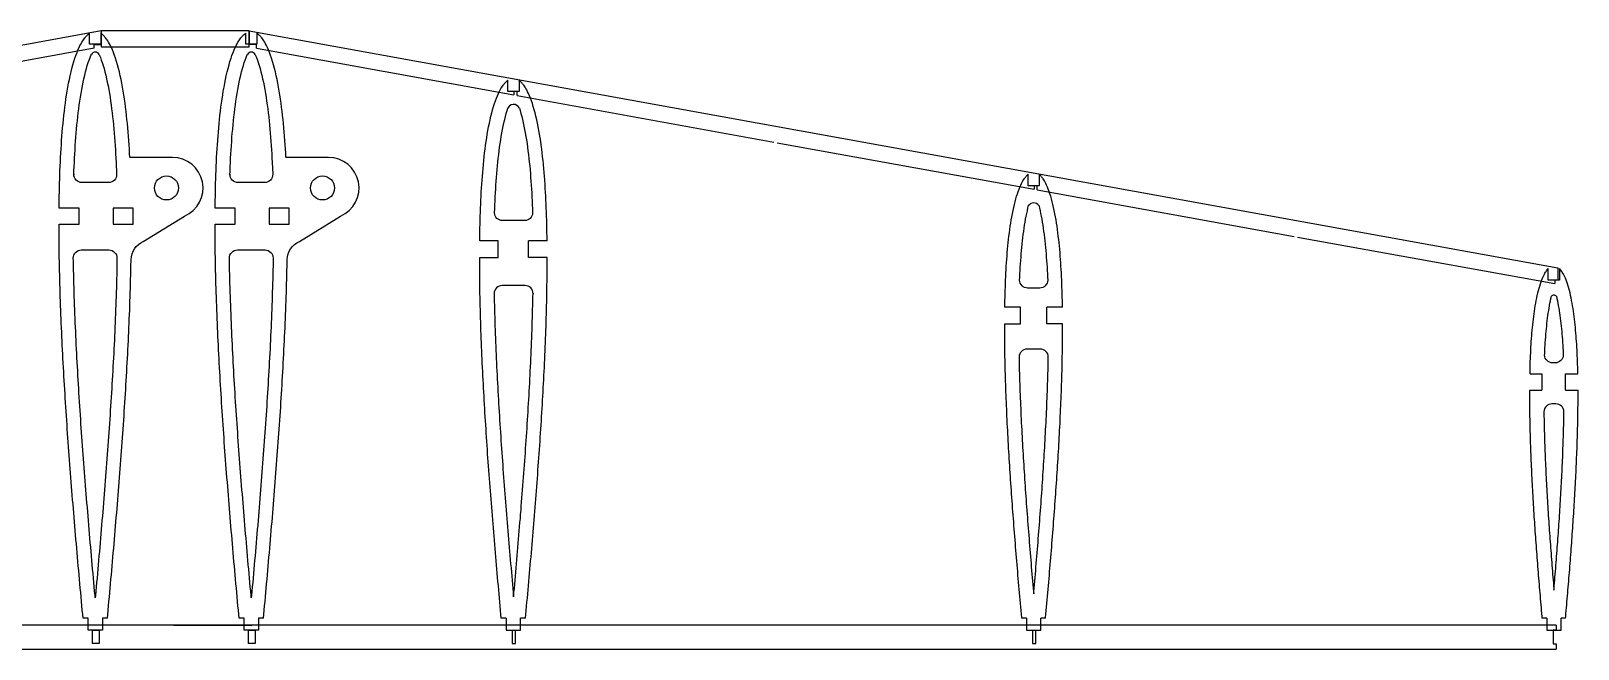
# Model space of a CAD drawing. Header units: millimetres. Extents: x 126 to 551, y 135 to 428.
# Drawn here: x 454.6 to 512.6, y 134.7 to 157.9 of the extents above; entities that cross this region are included whole.
import ezdxf

# ---------------------------------------------------------------- set-up
doc = ezdxf.new("R2010")
doc.units = ezdxf.units.MM
doc.layers.add('7', color=7, linetype='Continuous')

msp = doc.modelspace()

# ---------------------------------------------------------------- linework, layer by layer
for p, q in [((457.234, 157.905), (408.184, 149.024)), ((456.798, 157.414), (456.798, 157.826)), ((457.217, 157.828), (457.217, 157.414)), ((457.234, 157.905), (457.234, 157.4)), ((457.234, 157.905), (457.234, 157.305)), ((462.784, 157.905), (457.234, 157.905)), ((462.648, 157.414), (462.648, 157.826)), ((462.784, 157.305), (462.784, 157.905)), ((462.784, 157.905), (511.834, 149.024)), ((462.784, 157.905), (462.784, 157.4)), ((463.067, 157.828), (463.067, 157.414)), ((456.964, 157.256), (447.319, 155.507)), ((457.217, 157.414), (456.798, 157.414)), ((456.964, 157.256), (456.964, 157.4)), ((456.964, 157.4), (457.234, 157.4)), ((457.234, 157.305), (462.784, 157.305)), ((463.067, 157.414), (462.648, 157.414)), ((463.054, 157.4), (462.784, 157.4)), ((463.054, 157.256), (463.054, 157.4)), ((463.054, 157.256), (472.699, 155.508)), ((472.474, 155.642), (472.474, 156.062)), ((472.893, 156.062), (472.893, 155.642)), ((472.893, 155.642), (472.474, 155.642)), ((472.819, 155.633), (472.699, 155.633)), ((472.699, 155.633), (472.699, 155.508)), ((472.819, 155.486), (472.819, 155.633)), ((472.819, 155.486), (482.449, 153.74)), ((482.569, 153.719), (492.199, 151.973)), ((459.904, 153.167), (458.321, 153.167)), ((465.754, 153.167), (464.171, 153.167)), ((491.974, 152.107), (491.974, 152.534)), ((492.393, 152.534), (492.393, 152.107)), ((492.393, 152.107), (491.974, 152.107)), ((492.319, 152.099), (492.199, 152.099)), ((492.199, 152.099), (492.199, 151.973)), ((492.319, 151.952), (492.319, 152.099)), ((492.319, 151.952), (501.949, 150.206)), ((456.404, 151.271), (455.654, 151.271)), ((456.404, 150.671), (456.404, 151.271)), ((457.679, 151.271), (457.679, 150.671)), ((458.429, 151.271), (457.679, 151.271)), ((458.429, 150.671), (458.429, 151.271)), ((462.254, 151.271), (461.504, 151.271)), ((462.254, 150.671), (462.254, 151.271)), ((463.529, 151.271), (463.529, 150.671)), ((464.279, 151.271), (463.529, 151.271)), ((464.279, 150.671), (464.279, 151.271)), ((455.654, 150.671), (456.404, 150.671)), ((457.679, 150.671), (458.429, 150.671)), ((461.504, 150.671), (462.254, 150.671)), ((463.529, 150.671), (464.279, 150.671)), ((472.116, 150.037), (471.421, 150.037)), ((472.116, 149.42), (472.116, 150.037)), ((473.946, 150.037), (473.251, 150.037)), ((473.251, 149.42), (473.251, 150.037)), ((502.069, 150.184), (511.714, 148.437)), ((471.423, 149.42), (472.116, 149.42)), ((473.944, 149.42), (473.251, 149.42)), ((511.474, 148.565), (511.474, 149.004)), ((511.893, 148.565), (511.474, 148.565)), ((511.834, 148.565), (511.714, 148.565)), ((511.714, 148.565), (511.714, 148.437)), ((511.834, 149.024), (511.834, 148.565)), ((511.893, 149.009), (511.893, 148.565)), ((491.684, 147.554), (491.103, 147.554)), ((491.684, 146.937), (491.684, 147.554)), ((493.264, 147.554), (492.683, 147.554)), ((492.683, 146.937), (492.683, 147.554)), ((491.105, 146.937), (491.684, 146.937)), ((493.262, 146.937), (492.683, 146.937)), ((510.788, 145.052), (511.236, 145.052)), ((511.236, 145.052), (511.236, 144.452)), ((512.123, 145.052), (512.579, 145.052)), ((512.123, 144.452), (512.123, 145.052)), ((510.779, 144.452), (511.236, 144.452)), ((512.123, 144.452), (512.588, 144.452)), ((456.739, 135.902), (456.552, 135.902)), ((456.739, 135.902), (456.552, 135.902)), ((456.739, 135.452), (456.739, 135.902)), ((457.465, 135.902), (457.279, 135.902)), ((457.279, 135.902), (457.279, 135.452)), ((457.465, 135.902), (457.279, 135.902)), ((462.589, 135.902), (462.402, 135.902)), ((462.589, 135.902), (462.402, 135.902)), ((462.589, 135.452), (462.589, 135.902)), ((463.315, 135.902), (463.129, 135.902)), ((463.129, 135.902), (463.129, 135.452)), ((463.315, 135.902), (463.129, 135.902)), ((472.414, 135.902), (472.23, 135.902)), ((472.414, 135.902), (472.414, 135.452)), ((473.137, 135.902), (472.954, 135.902)), ((472.954, 135.452), (472.954, 135.902)), ((491.914, 135.902), (491.737, 135.902)), ((491.914, 135.902), (491.914, 135.452)), ((492.63, 135.902), (492.454, 135.902)), ((492.454, 135.452), (492.454, 135.902)), ((511.414, 135.902), (511.247, 135.902)), ((511.414, 135.902), (511.414, 135.452)), ((512.121, 135.902), (511.954, 135.902)), ((511.954, 135.452), (511.954, 135.902)), ((511.774, 135.647), (408.124, 135.647)), ((457.279, 135.452), (456.739, 135.452)), ((456.889, 135.437), (456.889, 134.957)), ((457.159, 135.437), (456.889, 135.437)), ((459.949, 135.647), (457.024, 135.647)), ((457.159, 135.437), (457.159, 134.957)), ((459.949, 135.647), (462.874, 135.647)), ((463.129, 135.452), (462.589, 135.452)), ((462.739, 135.437), (462.739, 134.957)), ((463.009, 135.437), (462.739, 135.437)), ((463.009, 135.437), (463.009, 134.957)), ((472.414, 135.452), (472.954, 135.452)), ((472.759, 135.437), (472.639, 135.437)), ((472.639, 135.437), (472.639, 134.957)), ((472.759, 134.957), (472.759, 135.437)), ((491.914, 135.452), (492.454, 135.452)), ((492.259, 135.437), (492.139, 135.437)), ((492.139, 135.437), (492.139, 134.957)), ((492.259, 134.957), (492.259, 135.437)), ((511.414, 135.452), (511.954, 135.452)), ((511.774, 135.452), (511.654, 135.452)), ((511.654, 135.452), (511.654, 134.942)), ((511.774, 135.647), (511.774, 135.452)), ((408.124, 134.747), (511.774, 134.747)), ((457.159, 134.957), (456.889, 134.957)), ((463.009, 134.957), (462.739, 134.957)), ((472.639, 134.957), (472.759, 134.957)), ((492.139, 134.957), (492.259, 134.957)), ((511.654, 134.942), (511.774, 134.942)), ((511.774, 134.942), (511.774, 134.747))]:
    msp.add_line(p, q)
for centre in [(459.679, 152.021), (465.529, 152.021)]:
    msp.add_circle(centre, 0.45)
for centre, radius, start, end in [((457.009, 156.952), 0.163, 26.41991, 153.58009), ((462.859, 156.952), 0.163, 26.41991, 153.58009), ((472.69, 154.919), 0.233, 22.17957, 167.36928), ((459.904, 152.021), 1.146, 292.89227, 90), ((465.754, 152.021), 1.146, 292.89227, 90), ((492.184, 151.213), 0.246, 39.95246, 140.04754), ((511.684, 147.897), 0.114, 35.79749, 144.20251)]:
    msp.add_arc(centre, radius, start, end)
at = {"layer": '7', "linetype": 'Continuous'}
for points in [[(455.654, 151.271), (455.658, 151.547), (455.661, 151.709), (455.664, 151.872), (455.668, 152.034), (455.672, 152.196), (455.677, 152.358), (455.682, 152.52), (455.688, 152.681), (455.695, 152.842), (455.702, 153.003), (455.71, 153.164), (455.719, 153.324), (455.728, 153.484), (455.739, 153.643), (455.75, 153.802), (455.762, 153.96), (455.774, 154.118), (455.788, 154.276), (455.803, 154.432), (455.818, 154.588), (455.835, 154.743), (455.853, 154.898), (455.872, 155.051), (455.892, 155.204), (455.913, 155.354), (455.936, 155.505), (455.96, 155.653), (455.986, 155.801), (456.013, 155.945), (456.042, 156.089), (456.072, 156.229), (456.104, 156.368), (456.137, 156.501), (456.173, 156.634), (456.209, 156.758), (456.248, 156.881), (456.285, 156.991), (456.326, 157.1), (456.363, 157.192), (456.403, 157.283), (456.438, 157.355), (456.476, 157.425), (456.507, 157.48), (456.539, 157.533), (456.566, 157.573), (456.594, 157.613), (456.618, 157.643), (456.642, 157.673), (456.662, 157.696), (456.682, 157.718), (456.701, 157.738), (456.72, 157.757), (456.737, 157.772), (456.798, 157.826)], [(458.307, 153.164), (458.298, 153.324), (458.289, 153.484), (458.278, 153.643), (458.268, 153.802), (458.256, 153.96), (458.243, 154.118), (458.229, 154.276), (458.215, 154.432), (458.199, 154.588), (458.182, 154.743), (458.164, 154.898), (458.145, 155.051), (458.125, 155.204), (458.104, 155.354), (458.081, 155.505), (458.057, 155.653), (458.031, 155.801), (458.004, 155.945), (457.975, 156.089), (457.945, 156.229), (457.913, 156.368), (457.88, 156.501), (457.844, 156.634), (457.808, 156.758), (457.77, 156.881), (457.732, 156.991), (457.692, 157.1), (457.654, 157.192), (457.614, 157.283), (457.579, 157.355), (457.542, 157.425), (457.511, 157.48), (457.478, 157.533), (457.451, 157.573), (457.423, 157.613), (457.4, 157.643), (457.375, 157.673), (457.356, 157.696), (457.335, 157.718), (457.316, 157.738), (457.297, 157.757), (457.281, 157.772), (457.217, 157.828)], [(461.504, 151.271), (461.508, 151.547), (461.511, 151.709), (461.514, 151.872), (461.518, 152.034), (461.522, 152.196), (461.527, 152.358), (461.532, 152.52), (461.538, 152.681), (461.545, 152.842), (461.552, 153.003), (461.56, 153.164), (461.569, 153.324), (461.578, 153.484), (461.589, 153.643), (461.6, 153.802), (461.612, 153.96), (461.624, 154.118), (461.638, 154.276), (461.653, 154.432), (461.668, 154.588), (461.685, 154.743), (461.703, 154.898), (461.722, 155.051), (461.742, 155.204), (461.763, 155.354), (461.786, 155.505), (461.81, 155.653), (461.836, 155.801), (461.863, 155.945), (461.892, 156.089), (461.922, 156.229), (461.954, 156.368), (461.987, 156.501), (462.023, 156.634), (462.059, 156.758), (462.098, 156.881), (462.135, 156.991), (462.176, 157.1), (462.213, 157.192), (462.253, 157.283), (462.288, 157.355), (462.326, 157.425), (462.357, 157.48), (462.389, 157.533), (462.416, 157.573), (462.444, 157.613), (462.468, 157.643), (462.492, 157.673), (462.512, 157.696), (462.532, 157.718), (462.551, 157.738), (462.57, 157.757), (462.587, 157.772), (462.648, 157.826)], [(464.157, 153.164), (464.148, 153.324), (464.139, 153.484), (464.128, 153.643), (464.118, 153.802), (464.106, 153.96), (464.093, 154.118), (464.079, 154.276), (464.065, 154.432), (464.049, 154.588), (464.032, 154.743), (464.014, 154.898), (463.995, 155.051), (463.975, 155.204), (463.954, 155.354), (463.931, 155.505), (463.907, 155.653), (463.881, 155.801), (463.854, 155.945), (463.825, 156.089), (463.795, 156.229), (463.763, 156.368), (463.73, 156.501), (463.694, 156.634), (463.658, 156.758), (463.62, 156.881), (463.582, 156.991), (463.542, 157.1), (463.504, 157.192), (463.464, 157.283), (463.429, 157.355), (463.392, 157.425), (463.361, 157.48), (463.328, 157.533), (463.301, 157.573), (463.273, 157.613), (463.25, 157.643), (463.225, 157.673), (463.206, 157.696), (463.185, 157.718), (463.166, 157.738), (463.147, 157.757), (463.131, 157.772), (463.067, 157.828)], [(471.421, 150.037), (471.423, 150.207), (471.426, 150.359), (471.429, 150.51), (471.432, 150.662), (471.436, 150.813), (471.441, 150.964), (471.446, 151.115), (471.451, 151.266), (471.458, 151.416), (471.464, 151.566), (471.472, 151.716), (471.48, 151.865), (471.489, 152.014), (471.498, 152.163), (471.509, 152.311), (471.52, 152.459), (471.532, 152.607), (471.544, 152.754), (471.558, 152.9), (471.573, 153.045), (471.588, 153.19), (471.605, 153.334), (471.622, 153.477), (471.641, 153.62), (471.661, 153.761), (471.682, 153.901), (471.705, 154.039), (471.729, 154.177), (471.754, 154.312), (471.781, 154.446), (471.809, 154.576), (471.839, 154.706), (471.87, 154.831), (471.903, 154.955), (471.937, 155.07), (471.973, 155.185), (472.008, 155.288), (472.046, 155.39), (472.081, 155.476), (472.119, 155.561), (472.151, 155.628), (472.186, 155.694), (472.215, 155.744), (472.246, 155.794), (472.271, 155.831), (472.297, 155.868), (472.319, 155.897), (472.341, 155.924), (472.36, 155.946), (472.379, 155.967), (472.396, 155.985), (472.474, 156.062)], [(473.946, 150.037), (473.946, 150.055), (473.944, 150.207), (473.941, 150.359), (473.938, 150.51), (473.935, 150.662), (473.931, 150.813), (473.926, 150.964), (473.921, 151.115), (473.916, 151.266), (473.91, 151.416), (473.903, 151.566), (473.895, 151.716), (473.887, 151.865), (473.878, 152.014), (473.869, 152.163), (473.859, 152.311), (473.847, 152.459), (473.836, 152.607), (473.823, 152.754), (473.809, 152.9), (473.795, 153.045), (473.779, 153.19), (473.763, 153.334), (473.745, 153.477), (473.726, 153.62), (473.706, 153.761), (473.685, 153.901), (473.662, 154.039), (473.638, 154.177), (473.613, 154.312), (473.586, 154.446), (473.558, 154.576), (473.528, 154.706), (473.497, 154.831), (473.464, 154.955), (473.43, 155.07), (473.394, 155.185), (473.359, 155.288), (473.321, 155.39), (473.286, 155.476), (473.249, 155.561), (473.216, 155.628), (473.181, 155.694), (473.152, 155.744), (473.122, 155.794), (473.097, 155.831), (473.07, 155.868), (473.048, 155.897), (473.026, 155.924), (473.007, 155.946), (472.988, 155.967), (472.971, 155.985), (472.893, 156.062)], [(471.976, 151.09), (471.977, 151.097), (471.982, 151.245), (471.988, 151.393), (471.995, 151.541), (472.002, 151.689), (472.01, 151.836), (472.019, 151.982), (472.028, 152.128), (472.038, 152.274), (472.049, 152.419), (472.061, 152.563), (472.073, 152.707), (472.087, 152.849), (472.101, 152.991), (472.116, 153.132), (472.132, 153.272), (472.149, 153.41), (472.167, 153.549), (472.187, 153.684), (472.207, 153.82), (472.229, 153.952), (472.252, 154.083), (472.276, 154.212), (472.301, 154.339), (472.328, 154.462), (472.356, 154.584), (472.385, 154.699), (472.415, 154.814), (472.446, 154.919), (472.474, 155.007)], [(472.906, 155.007), (472.934, 154.919), (472.964, 154.814), (472.995, 154.699), (473.024, 154.584), (473.052, 154.462), (473.078, 154.339), (473.104, 154.212), (473.128, 154.083), (473.151, 153.952), (473.172, 153.82), (473.193, 153.684), (473.212, 153.549), (473.23, 153.41), (473.247, 153.272), (473.263, 153.132), (473.278, 152.991), (473.293, 152.849), (473.306, 152.707), (473.319, 152.563), (473.33, 152.419), (473.341, 152.274), (473.351, 152.128), (473.361, 151.982), (473.369, 151.836), (473.377, 151.689), (473.384, 151.541), (473.391, 151.393), (473.397, 151.245), (473.403, 151.097), (473.403, 151.09)], [(491.103, 147.554), (491.108, 147.8), (491.111, 147.93), (491.114, 148.059), (491.118, 148.189), (491.122, 148.318), (491.127, 148.447), (491.133, 148.576), (491.139, 148.705), (491.145, 148.833), (491.152, 148.961), (491.159, 149.089), (491.167, 149.217), (491.176, 149.344), (491.186, 149.471), (491.196, 149.597), (491.207, 149.723), (491.219, 149.848), (491.231, 149.973), (491.245, 150.097), (491.259, 150.221), (491.274, 150.343), (491.29, 150.465), (491.307, 150.586), (491.325, 150.706), (491.345, 150.825), (491.365, 150.943), (491.387, 151.058), (491.41, 151.174), (491.434, 151.285), (491.46, 151.397), (491.486, 151.503), (491.515, 151.609), (491.544, 151.709), (491.575, 151.807), (491.605, 151.895), (491.637, 151.983), (491.667, 152.056), (491.699, 152.129), (491.727, 152.186), (491.757, 152.243), (491.782, 152.286), (491.808, 152.329), (491.83, 152.361), (491.852, 152.393), (491.871, 152.417), (491.89, 152.441), (491.906, 152.459), (491.974, 152.534)], [(493.264, 147.554), (493.262, 147.67), (493.259, 147.8), (493.256, 147.93), (493.253, 148.059), (493.249, 148.189), (493.245, 148.318), (493.24, 148.447), (493.235, 148.576), (493.229, 148.705), (493.222, 148.833), (493.215, 148.961), (493.208, 149.089), (493.2, 149.217), (493.191, 149.344), (493.181, 149.471), (493.171, 149.597), (493.16, 149.723), (493.149, 149.848), (493.136, 149.973), (493.123, 150.097), (493.108, 150.221), (493.093, 150.343), (493.077, 150.465), (493.06, 150.586), (493.042, 150.706), (493.023, 150.825), (493.002, 150.943), (492.98, 151.058), (492.957, 151.174), (492.933, 151.285), (492.907, 151.397), (492.881, 151.503), (492.852, 151.609), (492.823, 151.709), (492.793, 151.807), (492.762, 151.895), (492.73, 151.983), (492.7, 152.056), (492.668, 152.129), (492.64, 152.186), (492.61, 152.243), (492.585, 152.286), (492.559, 152.329), (492.537, 152.361), (492.515, 152.393), (492.496, 152.417), (492.477, 152.441), (492.461, 152.459), (492.393, 152.534)], [(491.658, 148.564), (491.663, 148.68), (491.669, 148.806), (491.676, 148.931), (491.683, 149.057), (491.691, 149.182), (491.7, 149.306), (491.709, 149.43), (491.719, 149.553), (491.73, 149.675), (491.741, 149.797), (491.753, 149.919), (491.766, 150.039), (491.78, 150.158), (491.795, 150.276), (491.81, 150.394), (491.827, 150.51), (491.844, 150.625), (491.862, 150.737), (491.882, 150.849), (491.902, 150.959), (491.924, 151.067), (491.947, 151.171), (491.97, 151.274), (491.995, 151.372)], [(492.373, 151.372), (492.397, 151.274), (492.421, 151.171), (492.443, 151.067), (492.465, 150.959), (492.485, 150.849), (492.505, 150.737), (492.523, 150.625), (492.541, 150.51), (492.557, 150.394), (492.573, 150.276), (492.587, 150.158), (492.601, 150.039), (492.614, 149.919), (492.626, 149.797), (492.637, 149.675), (492.648, 149.553), (492.658, 149.43), (492.667, 149.306), (492.676, 149.182), (492.684, 149.057), (492.691, 148.931), (492.698, 148.806), (492.704, 148.68), (492.71, 148.564)], [(456.552, 135.902), (456.54, 136.037), (456.525, 136.203), (456.509, 136.368), (456.494, 136.534), (456.479, 136.699), (456.464, 136.864), (456.448, 137.03), (456.433, 137.195), (456.419, 137.361), (456.404, 137.526), (456.389, 137.692), (456.374, 137.857), (456.36, 138.023), (456.345, 138.188), (456.331, 138.354), (456.316, 138.52), (456.302, 138.685), (456.288, 138.851), (456.274, 139.016), (456.26, 139.182), (456.246, 139.348), (456.232, 139.513), (456.218, 139.679), (456.204, 139.844), (456.191, 140.01), (456.177, 140.176), (456.163, 140.341), (456.15, 140.507), (456.137, 140.672), (456.124, 140.838), (456.111, 141.003), (456.098, 141.169), (456.085, 141.334), (456.072, 141.5), (456.059, 141.665), (456.047, 141.831), (456.034, 141.996), (456.022, 142.161), (456.01, 142.327), (455.998, 142.492), (455.986, 142.657), (455.974, 142.823), (455.963, 142.988), (455.951, 143.153), (455.94, 143.319), (455.929, 143.484), (455.918, 143.649), (455.907, 143.815), (455.897, 143.98), (455.886, 144.145), (455.876, 144.31), (455.866, 144.475), (455.856, 144.64), (455.846, 144.805), (455.836, 144.97), (455.827, 145.136), (455.818, 145.301), (455.809, 145.466), (455.8, 145.631), (455.791, 145.796), (455.783, 145.961), (455.775, 146.126), (455.767, 146.291), (455.759, 146.456), (455.752, 146.621), (455.744, 146.786), (455.737, 146.95), (455.731, 147.115), (455.724, 147.28), (455.718, 147.445), (455.712, 147.61), (455.706, 147.775), (455.7, 147.939), (455.695, 148.104), (455.69, 148.269), (455.685, 148.433), (455.681, 148.598), (455.677, 148.762), (455.673, 148.927), (455.669, 149.091), (455.666, 149.256), (455.663, 149.42), (455.66, 149.584), (455.658, 149.748), (455.656, 149.912), (455.654, 150.076), (455.653, 150.24), (455.652, 150.404), (455.652, 150.671)], [(462.402, 135.902), (462.39, 136.037), (462.375, 136.203), (462.359, 136.368), (462.344, 136.534), (462.329, 136.699), (462.314, 136.864), (462.298, 137.03), (462.283, 137.195), (462.269, 137.361), (462.254, 137.526), (462.239, 137.692), (462.224, 137.857), (462.21, 138.023), (462.195, 138.188), (462.181, 138.354), (462.166, 138.52), (462.152, 138.685), (462.138, 138.851), (462.124, 139.016), (462.11, 139.182), (462.096, 139.348), (462.082, 139.513), (462.068, 139.679), (462.054, 139.844), (462.041, 140.01), (462.027, 140.176), (462.013, 140.341), (462, 140.507), (461.987, 140.672), (461.974, 140.838), (461.961, 141.003), (461.948, 141.169), (461.935, 141.334), (461.922, 141.5), (461.909, 141.665), (461.897, 141.831), (461.884, 141.996), (461.872, 142.161), (461.86, 142.327), (461.848, 142.492), (461.836, 142.657), (461.824, 142.823), (461.813, 142.988), (461.801, 143.153), (461.79, 143.319), (461.779, 143.484), (461.768, 143.649), (461.757, 143.815), (461.747, 143.98), (461.736, 144.145), (461.726, 144.31), (461.716, 144.475), (461.706, 144.64), (461.696, 144.805), (461.686, 144.97), (461.677, 145.136), (461.668, 145.301), (461.659, 145.466), (461.65, 145.631), (461.641, 145.796), (461.633, 145.961), (461.625, 146.126), (461.617, 146.291), (461.609, 146.456), (461.602, 146.621), (461.594, 146.786), (461.587, 146.95), (461.581, 147.115), (461.574, 147.28), (461.568, 147.445), (461.562, 147.61), (461.556, 147.775), (461.55, 147.939), (461.545, 148.104), (461.54, 148.269), (461.535, 148.433), (461.531, 148.598), (461.527, 148.762), (461.523, 148.927), (461.519, 149.091), (461.516, 149.256), (461.513, 149.42), (461.51, 149.584), (461.508, 149.748), (461.506, 149.912), (461.504, 150.076), (461.503, 150.24), (461.502, 150.404), (461.502, 150.671)], [(457.465, 135.902), (457.477, 136.037), (457.493, 136.203), (457.508, 136.368), (457.523, 136.534), (457.539, 136.699), (457.554, 136.864), (457.569, 137.03), (457.584, 137.195), (457.599, 137.361), (457.613, 137.526), (457.628, 137.692), (457.643, 137.857), (457.657, 138.023), (457.672, 138.188), (457.686, 138.354), (457.701, 138.52), (457.715, 138.685), (457.729, 138.851), (457.743, 139.016), (457.757, 139.182), (457.771, 139.348), (457.785, 139.513), (457.799, 139.679), (457.813, 139.844), (457.827, 140.01), (457.84, 140.176), (457.854, 140.341), (457.867, 140.507), (457.88, 140.672), (457.893, 140.838), (457.906, 141.003), (457.919, 141.169), (457.932, 141.334), (457.945, 141.5), (457.958, 141.665), (457.97, 141.831), (457.983, 141.996), (457.995, 142.161), (458.007, 142.327), (458.019, 142.492), (458.031, 142.657), (458.043, 142.823), (458.054, 142.988), (458.066, 143.153), (458.077, 143.319), (458.088, 143.484), (458.099, 143.649), (458.11, 143.815), (458.121, 143.98), (458.131, 144.145), (458.141, 144.31), (458.152, 144.475), (458.161, 144.64), (458.171, 144.805), (458.181, 144.97), (458.19, 145.136), (458.199, 145.301), (458.208, 145.466), (458.217, 145.631), (458.226, 145.796), (458.234, 145.961), (458.242, 146.126), (458.25, 146.291), (458.258, 146.456), (458.266, 146.621), (458.273, 146.786), (458.28, 146.95), (458.287, 147.115), (458.293, 147.28), (458.3, 147.445), (458.306, 147.61), (458.311, 147.775), (458.317, 147.939), (458.322, 148.104), (458.327, 148.269), (458.332, 148.433), (458.336, 148.598), (458.341, 148.762), (458.345, 148.927), (458.348, 149.091), (458.353, 149.337)], [(463.315, 135.902), (463.327, 136.037), (463.343, 136.203), (463.358, 136.368), (463.373, 136.534), (463.389, 136.699), (463.404, 136.864), (463.419, 137.03), (463.434, 137.195), (463.449, 137.361), (463.463, 137.526), (463.478, 137.692), (463.493, 137.857), (463.507, 138.023), (463.522, 138.188), (463.536, 138.354), (463.551, 138.52), (463.565, 138.685), (463.579, 138.851), (463.593, 139.016), (463.607, 139.182), (463.621, 139.348), (463.635, 139.513), (463.649, 139.679), (463.663, 139.844), (463.677, 140.01), (463.69, 140.176), (463.704, 140.341), (463.717, 140.507), (463.73, 140.672), (463.743, 140.838), (463.756, 141.003), (463.769, 141.169), (463.782, 141.334), (463.795, 141.5), (463.808, 141.665), (463.82, 141.831), (463.833, 141.996), (463.845, 142.161), (463.857, 142.327), (463.869, 142.492), (463.881, 142.657), (463.893, 142.823), (463.904, 142.988), (463.916, 143.153), (463.927, 143.319), (463.938, 143.484), (463.949, 143.649), (463.96, 143.815), (463.971, 143.98), (463.981, 144.145), (463.991, 144.31), (464.002, 144.475), (464.011, 144.64), (464.021, 144.805), (464.031, 144.97), (464.04, 145.136), (464.049, 145.301), (464.058, 145.466), (464.067, 145.631), (464.076, 145.796), (464.084, 145.961), (464.092, 146.126), (464.1, 146.291), (464.108, 146.456), (464.116, 146.621), (464.123, 146.786), (464.13, 146.95), (464.137, 147.115), (464.143, 147.28), (464.15, 147.445), (464.156, 147.61), (464.161, 147.775), (464.167, 147.939), (464.172, 148.104), (464.177, 148.269), (464.182, 148.433), (464.186, 148.598), (464.191, 148.762), (464.195, 148.927), (464.198, 149.091), (464.203, 149.337)], [(472.23, 135.902), (472.217, 136.039), (472.203, 136.194), (472.189, 136.348), (472.175, 136.503), (472.161, 136.657), (472.147, 136.811), (472.133, 136.966), (472.119, 137.12), (472.105, 137.275), (472.092, 137.429), (472.078, 137.584), (472.064, 137.738), (472.051, 137.893), (472.038, 138.048), (472.024, 138.202), (472.011, 138.357), (471.998, 138.511), (471.985, 138.666), (471.972, 138.82), (471.959, 138.975), (471.946, 139.129), (471.933, 139.284), (471.92, 139.439), (471.907, 139.593), (471.895, 139.748), (471.882, 139.902), (471.87, 140.057), (471.858, 140.211), (471.846, 140.366), (471.833, 140.52), (471.821, 140.675), (471.81, 140.829), (471.798, 140.983), (471.786, 141.138), (471.774, 141.292), (471.763, 141.447), (471.752, 141.601), (471.74, 141.755), (471.729, 141.91), (471.718, 142.064), (471.707, 142.218), (471.697, 142.373), (471.686, 142.527), (471.676, 142.681), (471.666, 142.835), (471.656, 142.99), (471.646, 143.144), (471.636, 143.298), (471.626, 143.452), (471.617, 143.606), (471.608, 143.76), (471.598, 143.914), (471.589, 144.069), (471.581, 144.223), (471.572, 144.377), (471.564, 144.531), (471.556, 144.685), (471.547, 144.839), (471.54, 144.993), (471.532, 145.147), (471.525, 145.301), (471.517, 145.455), (471.51, 145.609), (471.504, 145.763), (471.497, 145.917), (471.491, 146.07), (471.485, 146.224), (471.479, 146.378), (471.473, 146.532), (471.468, 146.686), (471.462, 146.839), (471.457, 146.993), (471.453, 147.147), (471.448, 147.301), (471.444, 147.454), (471.44, 147.608), (471.437, 147.761), (471.433, 147.915), (471.43, 148.068), (471.428, 148.221), (471.425, 148.375), (471.423, 148.528), (471.421, 148.681), (471.42, 148.834), (471.419, 148.987), (471.424, 149.42)], [(473.137, 135.902), (473.15, 136.039), (473.164, 136.194), (473.178, 136.348), (473.192, 136.503), (473.206, 136.657), (473.22, 136.811), (473.234, 136.966), (473.248, 137.12), (473.262, 137.275), (473.276, 137.429), (473.289, 137.584), (473.303, 137.738), (473.316, 137.893), (473.33, 138.048), (473.343, 138.202), (473.356, 138.357), (473.369, 138.511), (473.383, 138.666), (473.396, 138.82), (473.409, 138.975), (473.422, 139.129), (473.434, 139.284), (473.447, 139.439), (473.46, 139.593), (473.472, 139.748), (473.485, 139.902), (473.497, 140.057), (473.51, 140.211), (473.522, 140.366), (473.534, 140.52), (473.546, 140.675), (473.558, 140.829), (473.57, 140.983), (473.581, 141.138), (473.593, 141.292), (473.604, 141.447), (473.616, 141.601), (473.627, 141.755), (473.638, 141.91), (473.649, 142.064), (473.66, 142.218), (473.67, 142.373), (473.681, 142.527), (473.691, 142.681), (473.701, 142.835), (473.712, 142.99), (473.721, 143.144), (473.731, 143.298), (473.741, 143.452), (473.75, 143.606), (473.76, 143.76), (473.769, 143.914), (473.778, 144.069), (473.787, 144.223), (473.795, 144.377), (473.804, 144.531), (473.812, 144.685), (473.82, 144.839), (473.827, 144.993), (473.835, 145.147), (473.843, 145.301), (473.85, 145.455), (473.857, 145.609), (473.864, 145.763), (473.87, 145.917), (473.876, 146.07), (473.883, 146.224), (473.889, 146.378), (473.894, 146.532), (473.9, 146.686), (473.905, 146.839), (473.91, 146.993), (473.914, 147.147), (473.919, 147.301), (473.923, 147.454), (473.927, 147.608), (473.931, 147.761), (473.934, 147.915), (473.937, 148.068), (473.94, 148.221), (473.942, 148.375), (473.944, 148.528), (473.946, 148.681), (473.948, 148.834), (473.949, 148.987), (473.949, 149.14), (473.944, 149.42)], [(510.788, 145.052), (510.79, 145.197), (510.793, 145.305), (510.796, 145.413), (510.799, 145.521), (510.803, 145.629), (510.808, 145.736), (510.813, 145.843), (510.818, 145.95), (510.824, 146.057), (510.83, 146.164), (510.837, 146.27), (510.844, 146.376), (510.852, 146.481), (510.861, 146.587), (510.87, 146.692), (510.879, 146.796), (510.89, 146.9), (510.901, 147.003), (510.913, 147.107), (510.926, 147.209), (510.939, 147.311), (510.953, 147.411), (510.968, 147.511), (510.985, 147.61), (511.002, 147.709), (511.02, 147.805), (511.039, 147.901), (511.059, 147.994), (511.081, 148.087), (511.103, 148.176), (511.126, 148.264), (511.15, 148.347), (511.176, 148.429), (511.201, 148.503), (511.228, 148.575), (511.253, 148.637), (511.28, 148.697), (511.303, 148.745), (511.328, 148.792), (511.349, 148.828), (511.371, 148.864), (511.389, 148.891), (511.408, 148.917), (511.474, 149.004)], [(512.579, 145.052), (512.578, 145.197), (512.575, 145.305), (512.572, 145.413), (512.568, 145.521), (512.564, 145.629), (512.56, 145.736), (512.555, 145.843), (512.55, 145.95), (512.544, 146.057), (512.537, 146.164), (512.531, 146.27), (512.523, 146.376), (512.515, 146.481), (512.507, 146.587), (512.498, 146.692), (512.488, 146.796), (512.478, 146.9), (512.466, 147.003), (512.454, 147.107), (512.442, 147.209), (512.428, 147.311), (512.414, 147.411), (512.399, 147.511), (512.383, 147.61), (512.366, 147.709), (512.348, 147.805), (512.328, 147.901), (512.308, 147.994), (512.287, 148.087), (512.265, 148.176), (512.241, 148.264), (512.217, 148.347), (512.191, 148.429), (512.166, 148.503), (512.139, 148.575), (512.114, 148.637), (512.087, 148.697), (512.064, 148.745), (512.039, 148.792), (512.019, 148.828), (511.997, 148.864), (511.979, 148.891), (511.893, 149.009)], [(511.334, 145.756), (511.337, 145.819), (511.342, 145.923), (511.348, 146.027), (511.354, 146.132), (511.361, 146.235), (511.368, 146.338), (511.376, 146.441), (511.384, 146.543), (511.393, 146.645), (511.402, 146.745), (511.412, 146.846), (511.423, 146.945), (511.434, 147.044), (511.447, 147.142), (511.459, 147.239), (511.473, 147.335), (511.487, 147.43), (511.503, 147.523), (511.519, 147.615), (511.535, 147.705), (511.553, 147.794), (511.572, 147.879), (511.591, 147.964)], [(511.777, 147.964), (511.796, 147.879), (511.815, 147.794), (511.833, 147.705), (511.849, 147.615), (511.865, 147.523), (511.881, 147.43), (511.895, 147.335), (511.908, 147.239), (511.921, 147.142), (511.933, 147.044), (511.945, 146.945), (511.956, 146.846), (511.966, 146.745), (511.975, 146.645), (511.984, 146.543), (511.992, 146.441), (512, 146.338), (512.007, 146.235), (512.013, 146.132), (512.02, 146.027), (512.025, 145.923), (512.031, 145.819), (512.033, 145.756)], [(491.737, 135.902), (491.735, 135.924), (491.723, 136.057), (491.711, 136.189), (491.7, 136.322), (491.688, 136.454), (491.676, 136.586), (491.664, 136.719), (491.653, 136.851), (491.641, 136.984), (491.63, 137.116), (491.618, 137.249), (491.607, 137.381), (491.596, 137.514), (491.584, 137.646), (491.573, 137.779), (491.562, 137.911), (491.551, 138.044), (491.54, 138.176), (491.529, 138.309), (491.518, 138.441), (491.508, 138.574), (491.497, 138.706), (491.486, 138.839), (491.476, 138.971), (491.465, 139.103), (491.455, 139.236), (491.445, 139.368), (491.434, 139.501), (491.424, 139.633), (491.414, 139.765), (491.404, 139.898), (491.394, 140.03), (491.385, 140.162), (491.375, 140.295), (491.366, 140.427), (491.356, 140.559), (491.347, 140.692), (491.338, 140.824), (491.329, 140.956), (491.32, 141.088), (491.311, 141.22), (491.302, 141.353), (491.294, 141.485), (491.285, 141.617), (491.277, 141.749), (491.269, 141.881), (491.261, 142.013), (491.253, 142.146), (491.246, 142.278), (491.238, 142.41), (491.231, 142.542), (491.224, 142.674), (491.216, 142.806), (491.21, 142.938), (491.203, 143.07), (491.196, 143.202), (491.19, 143.334), (491.184, 143.466), (491.178, 143.598), (491.172, 143.73), (491.166, 143.862), (491.161, 143.994), (491.156, 144.126), (491.151, 144.258), (491.146, 144.389), (491.141, 144.521), (491.137, 144.653), (491.133, 144.785), (491.128, 144.917), (491.125, 145.048), (491.121, 145.18), (491.118, 145.311), (491.115, 145.443), (491.112, 145.575), (491.109, 145.706), (491.107, 145.838), (491.105, 145.969), (491.103, 146.1), (491.101, 146.231), (491.1, 146.363), (491.099, 146.494), (491.099, 146.625), (491.105, 146.937)], [(492.63, 135.902), (492.632, 135.924), (492.644, 136.057), (492.656, 136.189), (492.668, 136.322), (492.679, 136.454), (492.691, 136.586), (492.703, 136.719), (492.714, 136.851), (492.726, 136.984), (492.737, 137.116), (492.749, 137.249), (492.76, 137.381), (492.771, 137.514), (492.783, 137.646), (492.794, 137.779), (492.805, 137.911), (492.816, 138.044), (492.827, 138.176), (492.838, 138.309), (492.849, 138.441), (492.86, 138.574), (492.87, 138.706), (492.881, 138.839), (492.892, 138.971), (492.902, 139.103), (492.912, 139.236), (492.923, 139.368), (492.933, 139.501), (492.943, 139.633), (492.953, 139.765), (492.963, 139.898), (492.973, 140.03), (492.982, 140.162), (492.992, 140.295), (493.002, 140.427), (493.011, 140.559), (493.02, 140.692), (493.029, 140.824), (493.038, 140.956), (493.047, 141.088), (493.056, 141.22), (493.065, 141.353), (493.073, 141.485), (493.082, 141.617), (493.09, 141.749), (493.098, 141.881), (493.106, 142.013), (493.114, 142.146), (493.122, 142.278), (493.129, 142.41), (493.137, 142.542), (493.144, 142.674), (493.151, 142.806), (493.158, 142.938), (493.164, 143.07), (493.171, 143.202), (493.177, 143.334), (493.183, 143.466), (493.189, 143.598), (493.195, 143.73), (493.201, 143.862), (493.206, 143.994), (493.211, 144.126), (493.216, 144.258), (493.221, 144.389), (493.226, 144.521), (493.23, 144.653), (493.235, 144.785), (493.239, 144.917), (493.243, 145.048), (493.246, 145.18), (493.249, 145.311), (493.252, 145.443), (493.255, 145.575), (493.258, 145.706), (493.26, 145.838), (493.263, 145.969), (493.264, 146.1), (493.266, 146.231), (493.267, 146.363), (493.268, 146.494), (493.269, 146.625), (493.269, 146.756), (493.262, 146.937)], [(511.247, 135.902), (511.241, 135.964), (511.232, 136.074), (511.222, 136.185), (511.213, 136.295), (511.203, 136.406), (511.194, 136.516), (511.184, 136.626), (511.175, 136.737), (511.166, 136.848), (511.156, 136.958), (511.147, 137.068), (511.138, 137.179), (511.129, 137.289), (511.12, 137.4), (511.111, 137.51), (511.102, 137.62), (511.094, 137.731), (511.085, 137.841), (511.076, 137.951), (511.068, 138.062), (511.059, 138.172), (511.051, 138.282), (511.042, 138.393), (511.034, 138.503), (511.026, 138.613), (511.018, 138.724), (511.01, 138.834), (511.002, 138.944), (510.994, 139.054), (510.986, 139.165), (510.979, 139.275), (510.971, 139.385), (510.964, 139.495), (510.957, 139.605), (510.949, 139.716), (510.942, 139.826), (510.935, 139.936), (510.928, 140.046), (510.922, 140.156), (510.915, 140.266), (510.908, 140.376), (510.902, 140.487), (510.896, 140.597), (510.89, 140.707), (510.884, 140.817), (510.878, 140.927), (510.872, 141.037), (510.866, 141.147), (510.861, 141.257), (510.856, 141.367), (510.85, 141.477), (510.845, 141.587), (510.841, 141.697), (510.836, 141.807), (510.831, 141.917), (510.827, 142.027), (510.823, 142.137), (510.819, 142.247), (510.815, 142.356), (510.811, 142.466), (510.808, 142.576), (510.804, 142.686), (510.801, 142.796), (510.798, 142.905), (510.795, 143.015), (510.793, 143.125), (510.79, 143.234), (510.788, 143.344), (510.786, 143.454), (510.785, 143.563), (510.783, 143.673), (510.782, 143.782), (510.781, 143.891), (510.78, 144.001), (510.779, 144.11), (510.779, 144.219), (510.779, 144.452)], [(512.121, 135.902), (512.126, 135.964), (512.136, 136.074), (512.145, 136.185), (512.155, 136.295), (512.164, 136.406), (512.174, 136.516), (512.183, 136.626), (512.192, 136.737), (512.202, 136.848), (512.211, 136.958), (512.22, 137.068), (512.229, 137.179), (512.238, 137.289), (512.247, 137.4), (512.256, 137.51), (512.265, 137.62), (512.274, 137.731), (512.283, 137.841), (512.291, 137.951), (512.3, 138.062), (512.308, 138.172), (512.317, 138.282), (512.325, 138.393), (512.333, 138.503), (512.341, 138.613), (512.35, 138.724), (512.357, 138.834), (512.366, 138.944), (512.373, 139.054), (512.381, 139.165), (512.389, 139.275), (512.396, 139.385), (512.404, 139.495), (512.411, 139.605), (512.418, 139.716), (512.425, 139.826), (512.432, 139.936), (512.439, 140.046), (512.446, 140.156), (512.452, 140.266), (512.459, 140.376), (512.465, 140.487), (512.472, 140.597), (512.478, 140.707), (512.484, 140.817), (512.49, 140.927), (512.496, 141.037), (512.501, 141.147), (512.506, 141.257), (512.512, 141.367), (512.517, 141.477), (512.522, 141.587), (512.527, 141.697), (512.532, 141.807), (512.536, 141.917), (512.54, 142.027), (512.545, 142.137), (512.549, 142.247), (512.553, 142.356), (512.556, 142.466), (512.56, 142.576), (512.563, 142.686), (512.566, 142.796), (512.569, 142.905), (512.572, 143.015), (512.575, 143.125), (512.577, 143.234), (512.579, 143.344), (512.581, 143.454), (512.583, 143.563), (512.584, 143.673), (512.586, 143.782), (512.587, 143.891), (512.587, 144.001), (512.588, 144.11), (512.588, 144.219), (512.588, 144.328), (512.588, 144.452)]]:
    msp.add_lwpolyline(points, dxfattribs=at)
for points in [[(457.154, 157.025), (457.171, 156.987), (457.202, 156.91), (457.237, 156.815), (457.271, 156.717), (457.306, 156.606), (457.339, 156.492), (457.372, 156.37), (457.403, 156.245), (457.433, 156.114), (457.461, 155.982), (457.489, 155.845), (457.515, 155.707), (457.539, 155.565), (457.563, 155.424), (457.584, 155.278), (457.605, 155.132), (457.625, 154.984), (457.643, 154.836), (457.66, 154.685), (457.677, 154.534), (457.692, 154.381), (457.706, 154.228), (457.72, 154.074), (457.732, 153.92), (457.744, 153.764), (457.755, 153.608), (457.765, 153.451), (457.774, 153.295), (457.782, 153.136), (457.79, 152.978), (457.81, 152.538, -0.427371), (457.51, 152.225), (456.508, 152.225, -0.424029), (456.208, 152.535), (456.207, 152.501), (456.213, 152.661), (456.22, 152.82), (456.227, 152.978), (456.235, 153.136), (456.243, 153.295), (456.252, 153.451), (456.263, 153.608), (456.273, 153.764), (456.285, 153.92), (456.297, 154.074), (456.311, 154.228), (456.325, 154.381), (456.34, 154.534), (456.357, 154.685), (456.374, 154.836), (456.392, 154.984), (456.412, 155.132), (456.433, 155.278), (456.455, 155.424), (456.478, 155.565), (456.502, 155.707), (456.528, 155.845), (456.556, 155.982), (456.584, 156.114), (456.615, 156.245), (456.646, 156.37), (456.679, 156.492), (456.711, 156.606), (456.747, 156.717), (456.78, 156.815), (456.815, 156.91), (456.846, 156.987), (456.863, 157.025)], [(463.004, 157.025), (463.021, 156.987), (463.052, 156.91), (463.087, 156.815), (463.121, 156.717), (463.156, 156.606), (463.189, 156.492), (463.222, 156.37), (463.253, 156.245), (463.283, 156.114), (463.311, 155.982), (463.339, 155.845), (463.365, 155.707), (463.389, 155.565), (463.413, 155.424), (463.434, 155.278), (463.455, 155.132), (463.475, 154.984), (463.493, 154.836), (463.51, 154.685), (463.527, 154.534), (463.542, 154.381), (463.556, 154.228), (463.57, 154.074), (463.582, 153.92), (463.594, 153.764), (463.605, 153.608), (463.615, 153.451), (463.624, 153.295), (463.632, 153.136), (463.64, 152.978), (463.66, 152.538, -0.427371), (463.36, 152.225), (462.358, 152.225, -0.424029), (462.058, 152.535), (462.057, 152.501), (462.063, 152.661), (462.07, 152.82), (462.077, 152.978), (462.085, 153.136), (462.093, 153.295), (462.102, 153.451), (462.113, 153.608), (462.123, 153.764), (462.135, 153.92), (462.147, 154.074), (462.161, 154.228), (462.175, 154.381), (462.19, 154.534), (462.207, 154.685), (462.224, 154.836), (462.242, 154.984), (462.262, 155.132), (462.283, 155.278), (462.305, 155.424), (462.328, 155.565), (462.352, 155.707), (462.378, 155.845), (462.406, 155.982), (462.434, 156.114), (462.465, 156.245), (462.496, 156.37), (462.529, 156.492), (462.561, 156.606), (462.597, 156.717), (462.63, 156.815), (462.665, 156.91), (462.696, 156.987), (462.713, 157.025)], [(458.353, 149.337, -0.296999), (458.811, 150.016), (460.35, 150.966)], [(464.203, 149.337, -0.296999), (464.661, 150.016), (466.2, 150.966)], [(473.403, 151.09, -0.405719), (473.103, 150.799), (472.276, 150.799, -0.405719), (471.976, 151.09, -0.405719)], [(492.71, 148.564, -0.409078), (492.41, 148.269), (491.958, 148.269, -0.409078), (491.658, 148.564)], [(512.033, 145.756, -0.402337), (511.734, 145.468), (511.634, 145.468, -0.402337), (511.334, 145.756)]]:
    msp.add_lwpolyline(points, format="xyb", dxfattribs=at)
for points in [[(457.009, 136.669), (457.001, 136.747), (456.986, 136.912), (456.971, 137.077), (456.956, 137.243), (456.941, 137.408), (456.927, 137.573), (456.912, 137.738), (456.897, 137.904), (456.883, 138.069), (456.868, 138.234), (456.854, 138.4), (456.84, 138.565), (456.825, 138.73), (456.811, 138.895), (456.797, 139.061), (456.783, 139.226), (456.769, 139.392), (456.755, 139.557), (456.741, 139.723), (456.727, 139.888), (456.714, 140.053), (456.7, 140.219), (456.687, 140.384), (456.673, 140.549), (456.66, 140.714), (456.647, 140.879), (456.634, 141.044), (456.621, 141.21), (456.608, 141.375), (456.596, 141.54), (456.583, 141.705), (456.571, 141.87), (456.558, 142.035), (456.546, 142.2), (456.534, 142.365), (456.522, 142.53), (456.51, 142.695), (456.498, 142.86), (456.487, 143.025), (456.475, 143.189), (456.464, 143.354), (456.453, 143.519), (456.442, 143.684), (456.431, 143.848), (456.42, 144.013), (456.41, 144.178), (456.4, 144.343), (456.39, 144.507), (456.38, 144.671), (456.37, 144.836), (456.36, 145.001), (456.351, 145.165), (456.342, 145.329), (456.333, 145.494), (456.324, 145.658), (456.316, 145.823), (456.307, 145.987), (456.299, 146.151), (456.291, 146.316), (456.284, 146.48), (456.276, 146.644), (456.269, 146.808), (456.262, 146.973), (456.255, 147.137), (456.249, 147.301), (456.242, 147.465), (456.236, 147.629), (456.23, 147.793), (456.225, 147.956), (456.22, 148.12), (456.215, 148.284), (456.21, 148.448), (456.206, 148.611), (456.201, 148.775), (456.197, 148.939), (456.194, 149.102), (456.191, 149.265), (456.188, 149.393, -0.419355), (456.488, 149.698), (457.523, 149.698, -0.414214), (457.823, 149.398), (457.823, 149.102), (457.82, 148.939), (457.816, 148.775), (457.812, 148.611), (457.807, 148.448), (457.803, 148.284), (457.797, 148.12), (457.792, 147.956), (457.787, 147.793), (457.781, 147.629), (457.775, 147.465), (457.769, 147.301), (457.762, 147.137), (457.755, 146.973), (457.748, 146.808), (457.741, 146.644), (457.734, 146.48), (457.726, 146.316), (457.718, 146.151), (457.71, 145.987), (457.701, 145.823), (457.693, 145.658), (457.684, 145.494), (457.675, 145.329), (457.666, 145.165), (457.657, 145.001), (457.647, 144.836), (457.637, 144.671), (457.628, 144.507), (457.617, 144.343), (457.607, 144.178), (457.597, 144.013), (457.586, 143.848), (457.575, 143.684), (457.564, 143.519), (457.553, 143.354), (457.542, 143.189), (457.531, 143.025), (457.519, 142.86), (457.507, 142.695), (457.495, 142.53), (457.483, 142.365), (457.471, 142.2), (457.459, 142.035), (457.447, 141.87), (457.434, 141.705), (457.422, 141.54), (457.409, 141.375), (457.396, 141.21), (457.383, 141.044), (457.37, 140.879), (457.357, 140.714), (457.344, 140.549), (457.33, 140.384), (457.317, 140.219), (457.303, 140.053), (457.29, 139.888), (457.276, 139.723), (457.262, 139.557), (457.248, 139.392), (457.234, 139.226), (457.22, 139.061), (457.206, 138.895), (457.192, 138.73), (457.178, 138.565), (457.163, 138.4), (457.149, 138.234), (457.134, 138.069), (457.12, 137.904), (457.105, 137.738), (457.09, 137.573), (457.076, 137.408), (457.061, 137.243), (457.046, 137.077), (457.031, 136.912), (457.016, 136.747)], [(462.859, 136.669), (462.851, 136.747), (462.836, 136.912), (462.821, 137.077), (462.806, 137.243), (462.791, 137.408), (462.777, 137.573), (462.762, 137.738), (462.747, 137.904), (462.733, 138.069), (462.718, 138.234), (462.704, 138.4), (462.69, 138.565), (462.675, 138.73), (462.661, 138.895), (462.647, 139.061), (462.633, 139.226), (462.619, 139.392), (462.605, 139.557), (462.591, 139.723), (462.577, 139.888), (462.564, 140.053), (462.55, 140.219), (462.537, 140.384), (462.523, 140.549), (462.51, 140.714), (462.497, 140.879), (462.484, 141.044), (462.471, 141.21), (462.458, 141.375), (462.446, 141.54), (462.433, 141.705), (462.421, 141.87), (462.408, 142.035), (462.396, 142.2), (462.384, 142.365), (462.372, 142.53), (462.36, 142.695), (462.348, 142.86), (462.337, 143.025), (462.325, 143.189), (462.314, 143.354), (462.303, 143.519), (462.292, 143.684), (462.281, 143.848), (462.27, 144.013), (462.26, 144.178), (462.25, 144.343), (462.24, 144.507), (462.23, 144.671), (462.22, 144.836), (462.21, 145.001), (462.201, 145.165), (462.192, 145.329), (462.183, 145.494), (462.174, 145.658), (462.166, 145.823), (462.157, 145.987), (462.149, 146.151), (462.141, 146.316), (462.134, 146.48), (462.126, 146.644), (462.119, 146.808), (462.112, 146.973), (462.105, 147.137), (462.099, 147.301), (462.092, 147.465), (462.086, 147.629), (462.08, 147.793), (462.075, 147.956), (462.07, 148.12), (462.065, 148.284), (462.06, 148.448), (462.056, 148.611), (462.051, 148.775), (462.047, 148.939), (462.044, 149.102), (462.041, 149.265), (462.038, 149.393, -0.419355), (462.338, 149.698), (463.373, 149.698, -0.414214), (463.673, 149.398), (463.673, 149.102), (463.67, 148.939), (463.666, 148.775), (463.662, 148.611), (463.657, 148.448), (463.653, 148.284), (463.647, 148.12), (463.642, 147.956), (463.637, 147.793), (463.631, 147.629), (463.625, 147.465), (463.619, 147.301), (463.612, 147.137), (463.605, 146.973), (463.598, 146.808), (463.591, 146.644), (463.584, 146.48), (463.576, 146.316), (463.568, 146.151), (463.56, 145.987), (463.551, 145.823), (463.543, 145.658), (463.534, 145.494), (463.525, 145.329), (463.516, 145.165), (463.507, 145.001), (463.497, 144.836), (463.487, 144.671), (463.478, 144.507), (463.467, 144.343), (463.457, 144.178), (463.447, 144.013), (463.436, 143.848), (463.425, 143.684), (463.414, 143.519), (463.403, 143.354), (463.392, 143.189), (463.381, 143.025), (463.369, 142.86), (463.357, 142.695), (463.345, 142.53), (463.333, 142.365), (463.321, 142.2), (463.309, 142.035), (463.297, 141.87), (463.284, 141.705), (463.272, 141.54), (463.259, 141.375), (463.246, 141.21), (463.233, 141.044), (463.22, 140.879), (463.207, 140.714), (463.194, 140.549), (463.18, 140.384), (463.167, 140.219), (463.153, 140.053), (463.14, 139.888), (463.126, 139.723), (463.112, 139.557), (463.098, 139.392), (463.084, 139.226), (463.07, 139.061), (463.056, 138.895), (463.042, 138.73), (463.028, 138.565), (463.013, 138.4), (462.999, 138.234), (462.984, 138.069), (462.97, 137.904), (462.955, 137.738), (462.94, 137.573), (462.926, 137.408), (462.911, 137.243), (462.896, 137.077), (462.881, 136.912), (462.866, 136.747)], [(472.69, 136.704), (472.69, 136.704), (472.704, 136.859), (472.718, 137.013), (472.731, 137.167), (472.745, 137.321), (472.759, 137.476), (472.772, 137.63), (472.786, 137.784), (472.799, 137.938), (472.813, 138.093), (472.826, 138.247), (472.839, 138.401), (472.852, 138.556), (472.866, 138.71), (472.879, 138.865), (472.892, 139.019), (472.905, 139.173), (472.917, 139.327), (472.93, 139.482), (472.943, 139.636), (472.955, 139.79), (472.968, 139.944), (472.98, 140.099), (472.992, 140.253), (473.004, 140.407), (473.016, 140.561), (473.028, 140.715), (473.04, 140.869), (473.052, 141.023), (473.064, 141.177), (473.075, 141.331), (473.087, 141.485), (473.098, 141.639), (473.109, 141.793), (473.12, 141.947), (473.131, 142.101), (473.142, 142.255), (473.153, 142.408), (473.163, 142.562), (473.174, 142.716), (473.184, 142.87), (473.194, 143.024), (473.204, 143.177), (473.214, 143.331), (473.223, 143.484), (473.233, 143.638), (473.242, 143.792), (473.251, 143.945), (473.26, 144.099), (473.269, 144.252), (473.277, 144.405), (473.285, 144.559), (473.293, 144.712), (473.302, 144.866), (473.309, 145.019), (473.317, 145.172), (473.324, 145.326), (473.331, 145.479), (473.338, 145.632), (473.345, 145.785), (473.352, 145.938), (473.358, 146.092), (473.364, 146.245), (473.37, 146.398), (473.376, 146.551), (473.381, 146.704), (473.386, 146.857), (473.391, 147.01), (473.396, 147.163), (473.4, 147.315), (473.404, 147.468), (473.408, 147.621), (473.412, 147.773), (473.415, 147.926), (473.418, 148.078), (473.418, 148.061, 0.419379), (473.118, 148.366), (472.262, 148.366, 0.420069), (471.962, 148.06), (471.964, 147.926), (471.968, 147.773), (471.971, 147.621), (471.975, 147.468), (471.979, 147.315), (471.984, 147.163), (471.988, 147.01), (471.993, 146.857), (471.998, 146.704), (472.004, 146.551), (472.009, 146.398), (472.015, 146.245), (472.021, 146.092), (472.028, 145.938), (472.034, 145.785), (472.041, 145.632), (472.048, 145.479), (472.055, 145.326), (472.062, 145.172), (472.07, 145.019), (472.078, 144.866), (472.086, 144.712), (472.094, 144.559), (472.102, 144.405), (472.111, 144.252), (472.12, 144.099), (472.129, 143.945), (472.138, 143.792), (472.147, 143.638), (472.156, 143.484), (472.166, 143.331), (472.176, 143.177), (472.186, 143.024), (472.196, 142.87), (472.206, 142.716), (472.216, 142.562), (472.227, 142.408), (472.237, 142.255), (472.248, 142.101), (472.259, 141.947), (472.27, 141.793), (472.281, 141.639), (472.293, 141.485), (472.304, 141.331), (472.316, 141.177), (472.327, 141.023), (472.339, 140.869), (472.351, 140.715), (472.363, 140.561), (472.375, 140.407), (472.387, 140.253), (472.399, 140.099), (472.412, 139.944), (472.424, 139.79), (472.437, 139.636), (472.449, 139.482), (472.462, 139.327), (472.475, 139.173), (472.488, 139.019), (472.501, 138.865), (472.514, 138.71), (472.527, 138.556), (472.54, 138.401), (472.553, 138.247), (472.567, 138.093), (472.58, 137.938), (472.594, 137.784), (472.607, 137.63), (472.621, 137.476), (472.634, 137.321), (472.648, 137.167), (472.662, 137.013), (472.676, 136.859), (472.69, 136.704)], [(491.635, 145.685), (491.637, 145.586), (491.64, 145.455), (491.643, 145.324), (491.646, 145.194), (491.649, 145.063), (491.653, 144.932), (491.657, 144.801), (491.661, 144.67), (491.666, 144.54), (491.671, 144.408), (491.675, 144.277), (491.68, 144.146), (491.686, 144.015), (491.691, 143.884), (491.697, 143.753), (491.702, 143.621), (491.708, 143.49), (491.715, 143.359), (491.721, 143.227), (491.727, 143.096), (491.734, 142.965), (491.741, 142.834), (491.748, 142.702), (491.755, 142.57), (491.762, 142.439), (491.77, 142.308), (491.777, 142.176), (491.785, 142.045), (491.793, 141.913), (491.801, 141.781), (491.809, 141.65), (491.818, 141.518), (491.826, 141.387), (491.835, 141.255), (491.844, 141.124), (491.853, 140.992), (491.862, 140.86), (491.871, 140.728), (491.88, 140.596), (491.889, 140.464), (491.899, 140.332), (491.908, 140.201), (491.918, 140.069), (491.928, 139.937), (491.938, 139.805), (491.948, 139.673), (491.958, 139.541), (491.968, 139.409), (491.978, 139.277), (491.989, 139.145), (491.999, 139.012), (492.009, 138.88), (492.02, 138.748), (492.031, 138.616), (492.042, 138.484), (492.052, 138.352), (492.063, 138.22), (492.074, 138.087), (492.085, 137.955), (492.096, 137.823), (492.108, 137.691), (492.119, 137.558), (492.13, 137.426), (492.142, 137.293), (492.153, 137.161), (492.164, 137.029), (492.176, 136.897), (492.184, 136.809), (492.191, 136.897), (492.203, 137.029), (492.214, 137.161), (492.226, 137.293), (492.237, 137.426), (492.248, 137.558), (492.26, 137.691), (492.271, 137.823), (492.282, 137.955), (492.293, 138.087), (492.304, 138.22), (492.315, 138.352), (492.326, 138.484), (492.336, 138.616), (492.347, 138.748), (492.358, 138.88), (492.368, 139.012), (492.379, 139.145), (492.389, 139.277), (492.399, 139.409), (492.41, 139.541), (492.42, 139.673), (492.43, 139.805), (492.439, 139.937), (492.449, 140.069), (492.459, 140.201), (492.469, 140.332), (492.478, 140.464), (492.487, 140.596), (492.497, 140.728), (492.506, 140.86), (492.515, 140.992), (492.524, 141.124), (492.532, 141.255), (492.541, 141.387), (492.549, 141.518), (492.558, 141.65), (492.566, 141.781), (492.574, 141.913), (492.582, 142.045), (492.59, 142.176), (492.597, 142.308), (492.605, 142.439), (492.612, 142.57), (492.619, 142.702), (492.627, 142.834), (492.633, 142.965), (492.64, 143.096), (492.646, 143.227), (492.653, 143.359), (492.659, 143.49), (492.665, 143.621), (492.671, 143.753), (492.676, 143.884), (492.682, 144.015), (492.687, 144.146), (492.692, 144.277), (492.697, 144.408), (492.701, 144.54), (492.706, 144.67), (492.71, 144.801), (492.714, 144.932), (492.718, 145.063), (492.721, 145.194), (492.725, 145.324), (492.728, 145.455), (492.73, 145.586), (492.733, 145.685, 0.412437), (492.433, 145.983), (491.935, 145.983, 0.412437)], [(512.059, 143.642, 0.402664), (511.759, 143.93), (511.609, 143.93, 0.402664), (511.309, 143.642), (511.31, 143.571), (511.311, 143.462), (511.313, 143.354), (511.315, 143.246), (511.318, 143.137), (511.321, 143.028), (511.323, 142.919), (511.326, 142.81), (511.329, 142.701), (511.333, 142.593), (511.336, 142.483), (511.34, 142.374), (511.344, 142.266), (511.348, 142.156), (511.352, 142.047), (511.356, 141.938), (511.361, 141.829), (511.365, 141.72), (511.37, 141.611), (511.375, 141.501), (511.38, 141.392), (511.386, 141.282), (511.391, 141.173), (511.396, 141.064), (511.402, 140.955), (511.408, 140.845), (511.414, 140.735), (511.42, 140.626), (511.426, 140.517), (511.433, 140.407), (511.439, 140.298), (511.446, 140.188), (511.453, 140.078), (511.459, 139.969), (511.466, 139.86), (511.473, 139.75), (511.481, 139.64), (511.488, 139.53), (511.495, 139.421), (511.503, 139.311), (511.51, 139.201), (511.518, 139.091), (511.526, 138.982), (511.534, 138.872), (511.542, 138.762), (511.55, 138.652), (511.558, 138.542), (511.566, 138.433), (511.575, 138.323), (511.583, 138.212), (511.591, 138.102), (511.6, 137.992), (511.608, 137.883), (511.617, 137.773), (511.626, 137.662), (511.635, 137.552), (511.644, 137.442), (511.653, 137.332), (511.662, 137.222), (511.671, 137.112), (511.68, 137.001), (511.684, 136.953), (511.688, 137.001), (511.697, 137.112), (511.706, 137.222), (511.715, 137.332), (511.724, 137.442), (511.733, 137.552), (511.742, 137.662), (511.751, 137.773), (511.759, 137.883), (511.768, 137.992), (511.776, 138.102), (511.785, 138.212), (511.793, 138.323), (511.802, 138.433), (511.81, 138.542), (511.818, 138.652), (511.826, 138.762), (511.834, 138.872), (511.842, 138.982), (511.85, 139.091), (511.858, 139.201), (511.865, 139.311), (511.873, 139.421), (511.88, 139.53), (511.887, 139.64), (511.894, 139.75), (511.902, 139.86), (511.909, 139.969), (511.915, 140.078), (511.922, 140.188), (511.929, 140.298), (511.935, 140.407), (511.942, 140.517), (511.948, 140.626), (511.954, 140.735), (511.96, 140.845), (511.966, 140.955), (511.971, 141.064), (511.977, 141.173), (511.982, 141.282), (511.988, 141.392), (511.993, 141.501), (511.998, 141.611), (512.003, 141.72), (512.007, 141.829), (512.012, 141.938), (512.016, 142.047), (512.02, 142.156), (512.024, 142.266), (512.028, 142.374), (512.032, 142.483), (512.035, 142.593), (512.039, 142.701), (512.042, 142.81), (512.045, 142.919), (512.047, 143.028), (512.05, 143.137), (512.052, 143.246), (512.055, 143.354), (512.057, 143.462), (512.058, 143.571)]]:
    msp.add_lwpolyline(points, format="xyb", close=True, dxfattribs=at)

doc.saveas('drawing.dxf')
